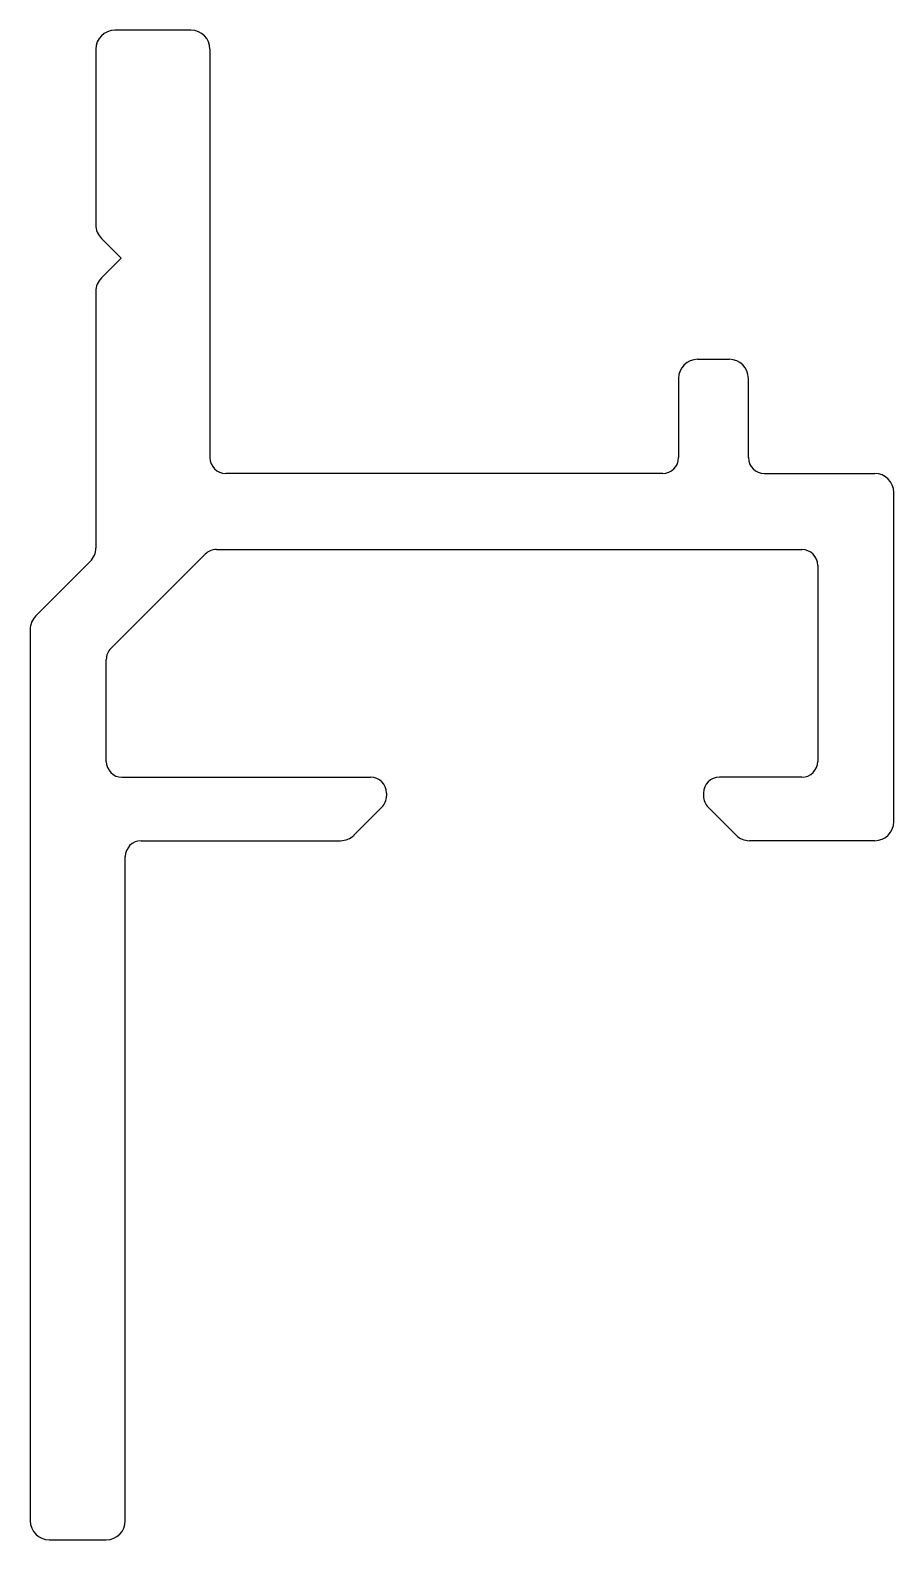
# Model space of a CAD drawing. Extents: x 825.3 to 838.9, y 1751.9 to 1775.7.
import ezdxf

# ---------------------------------------------------------------- set-up
doc = ezdxf.new("R2010")
doc.units = 0
doc.layers.get('0').update_dxf_attribs({"linetype": 'CONTINUOUS'})

msp = doc.modelspace()

# ---------------------------------------------------------------- linework, layer by layer
for p, q in [((827.849, 1775.667), (826.649, 1775.667)), ((826.349, 1775.367), (826.349, 1772.596)), ((828.149, 1775.367), (828.149, 1768.926)), ((826.437, 1772.384), (826.749, 1772.071)), ((826.437, 1771.759), (826.749, 1772.071)), ((826.349, 1771.547), (826.349, 1767.5)), ((835.839, 1770.476), (836.339, 1770.476)), ((835.539, 1770.176), (835.539, 1768.926)), ((836.639, 1768.926), (836.639, 1770.176)), ((835.289, 1768.676), (828.399, 1768.676)), ((836.889, 1768.676), (838.632, 1768.676)), ((838.932, 1763.184), (838.932, 1768.376)), ((828.25, 1767.476), (837.482, 1767.476)), ((826.261, 1767.288), (825.402, 1766.428)), ((828.073, 1767.402), (826.587, 1765.917)), ((837.732, 1767.226), (837.732, 1764.134)), ((825.314, 1766.216), (825.314, 1752.157)), ((826.514, 1764.134), (826.514, 1765.74)), ((826.764, 1763.884), (830.682, 1763.884)), ((837.482, 1763.884), (836.182, 1763.884)), ((830.932, 1763.634), (830.932, 1763.588)), ((835.932, 1763.634), (835.932, 1763.588)), ((830.859, 1763.411), (830.42, 1762.972)), ((836.006, 1763.411), (836.444, 1762.972)), ((827.064, 1762.884), (830.208, 1762.884)), ((838.632, 1762.884), (836.657, 1762.884)), ((826.814, 1752.157), (826.814, 1762.634)), ((825.614, 1751.857), (826.514, 1751.857))]:
    msp.add_line(p, q)
for centre, radius, start, end in [((826.649, 1775.367), 0.3, 90, 180), ((827.849, 1775.367), 0.3, 0, 90), ((826.649, 1772.596), 0.3, 180, 225), ((826.649, 1771.547), 0.3, 135, 180), ((835.839, 1770.176), 0.3, 90, 180), ((836.339, 1770.176), 0.3, 0, 90), ((828.399, 1768.926), 0.25, 180, 270), ((835.289, 1768.926), 0.25, 270, 0), ((836.889, 1768.926), 0.25, 180, 270), ((838.632, 1768.376), 0.3, 0, 90), ((826.049, 1767.5), 0.3, 315, 0), ((828.25, 1767.226), 0.25, 90, 135), ((837.482, 1767.226), 0.25, 360, 90), ((825.614, 1766.216), 0.3, 135, 180), ((826.764, 1765.74), 0.25, 135, 180), ((826.764, 1764.134), 0.25, 180, 270), ((837.482, 1764.134), 0.25, 270, 360), ((830.682, 1763.634), 0.25, 0, 90), ((836.182, 1763.634), 0.25, 90, 180), ((830.682, 1763.588), 0.25, 315, 0), ((836.182, 1763.588), 0.25, 180, 225), ((838.632, 1763.184), 0.3, 270, 0), ((830.208, 1763.184), 0.3, 270, 315), ((836.657, 1763.184), 0.3, 225, 270), ((827.064, 1762.634), 0.25, 90, 180), ((825.614, 1752.157), 0.3, 180, 270), ((826.514, 1752.157), 0.3, 270, 0)]:
    msp.add_arc(centre, radius, start, end)

doc.saveas('drawing.dxf')
